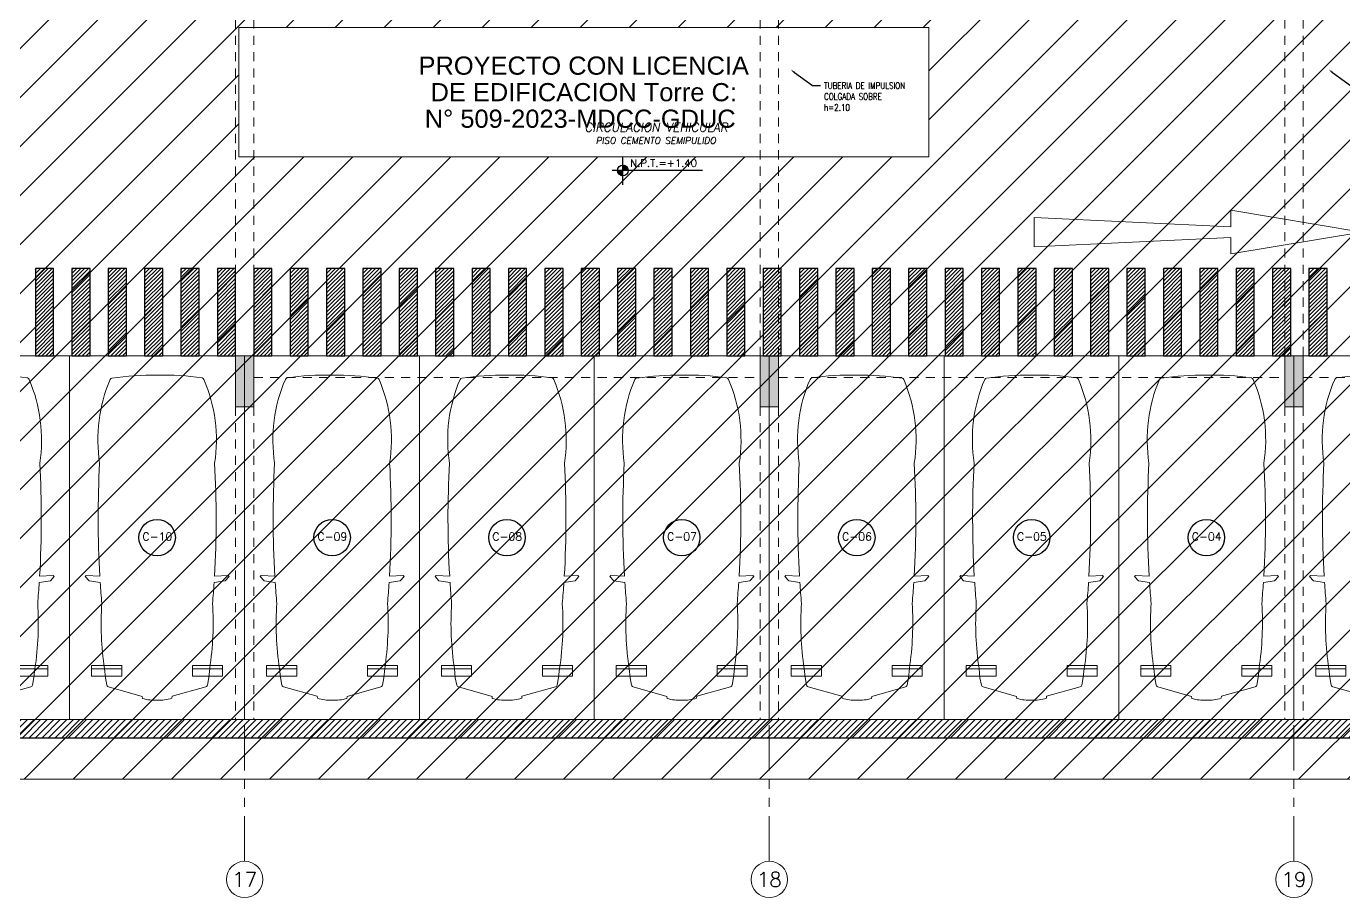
# Model space of a CAD drawing. Header units: millimetres. Extents: x 226317 to 226469, y 8188100 to 8188260.
# Drawn here: x 226439.2 to 226457.3, y 8188189.46 to 8188201.44 of the extents above; entities that cross this region are included whole.
import ezdxf
from ezdxf import colors
from ezdxf.entities.mleader import LeaderData, LeaderLine
from ezdxf.enums import TextEntityAlignment as Align
from ezdxf.math import Vec2, Vec3

# ---------------------------------------------------------------- set-up
doc = ezdxf.new("R2010")
doc.units = ezdxf.units.MM
for name, pattern in [('HIDDEN2', [0.1875, 0.125, -0.0625]), ('PHANTOM', [2.5, 1.25, -0.25, 0.25, -0.25, 0.25, -0.25]), ('PHANTOM2', [1.25, 0.625, -0.125, 0.125, -0.125, 0.125, -0.125])]:
    doc.linetypes.add(name, pattern=pattern)
for name, color, linetype in [('A-COTAS INT', 8, 'Continuous'), ('A-EJES', 8, 'PHANTOM'), ('A-ESTRUCTURA-HATCH', 8, 'Continuous'), ('A-ESTRUCTURA-MUROS', 8, 'Continuous'), ('A-ESTRUCTURA-VIGAS', 8, 'HIDDEN2'), ('A-MOBILIARIO', 8, 'Continuous'), ('A-NIVELES-NPT', 8, 'Continuous'), ('A-NUMERO ESTAC', 8, 'Continuous'), ('A-PROYECCIONES', 8, 'HIDDEN2'), ('A-TEXTO-ACABADO PISO', 8, 'Continuous'), ('A-TEXTO-AMBIENTES', 8, 'Continuous'), ('A-TEXTO-INDICACIONES', 8, 'Continuous'), ('CIRCULACION PEATONAL', 8, 'Continuous')]:
    doc.layers.add(name, color=color, linetype=linetype)
for name, color, linetype, lineweight in [('A-ESTRUCTURA-PLACAS', 8, 'Continuous', 35), ('A-MUROS', 8, 'Continuous', 30), ('MQ.TEXTOS GENERALES', 8, 'Continuous', 30)]:
    doc.layers.add(name, color=color, linetype=linetype, lineweight=lineweight)
doc.layers.add('A-ETAPAS', color=8, linetype='Continuous', lineweight=35, plot=False)
doc.layers.add('A-ÁREA COMÚN', color=8, linetype='Continuous', plot=False)
doc.styles.add('R80', font='romans.shx', dxfattribs={"width": 0.8, "oblique": 15, "height": 0.1})
doc.styles.add('ROMANS', font='ROMANS.shx', dxfattribs={"oblique": 10})
doc.styles.get("Standard").update_dxf_attribs({"font": 'arial.ttf'})
doc.styles.add('TXT_COTAS', font='romans.shx', dxfattribs={"width": 0.8})

# ---------------------------------------------------------------- blocks, each defined once
blk = doc.blocks.new('EST P1')
at = {"layer": 'A-ESTRUCTURA-HATCH', "lineweight": 0}
h = blk.add_hatch(dxfattribs=at)
h.set_pattern_fill('ANSI31', color=8, scale=0.02, angle=-1.27e-14)
h.set_pattern_definition([(44.99999999999999, (-226392.077087921, -8188203.059610654), (-0.04490128060534576, 0.04490128060534578), [])])
h.paths.add_polyline_path([(-3.609998156578513, 5.049997552298009), (-3.610000176762696, 4.849997552111745), (-44.785000133008, 4.84999814722687), (-44.78500010908465, -0.1500023566186428), (-46.9899987593235, -0.1500020446255803), (-46.98999930798891, -11.15000239294022), (-3.609999100328423, -11.15005090925843), (-3.609999100328423, -11.40005090925843), (-47.23999938514316, -11.40005881432444), (-47.23999953552266, 0.1499976431950927), (-45.03499953550636, 0.1499976431950927), (-45.0350001337647, 5.049998153932393)])
h.paths.add_polyline_path([(5.875668717722874, 4.849997540004551), (5.875668724213028, 5.04999746195972), (35.53000006324146, 5.049996703863144), (35.53000006324146, 4.849997698329389)])
h.paths.add_polyline_path([(47.9150172030495, 5.049996227957308), (35.58000069746049, 5.049997348338366), (35.58000069746049, 4.849997348152101), (47.9150167714979, 4.849997607059777)])
h.paths.add_polyline_path([(51.86500159354182, 4.849997512064874), (53.37567124809721, 4.84999814722687), (53.37566821934888, 5.049995731562376), (51.86500180143048, 5.049995731562376)])
edge = h.paths.add_edge_path()
edge.add_arc((63.30066905260901, -0.1500025354325771), 9.699999993899837, 359.9999991583288, 539.9999991583288)
edge.add_line((53.60066905870917, -0.1500023929402232), (53.80066905872081, -0.1500023929402232))
edge.add_arc((63.30066905260901, -0.1500025354325771), 9.49999999389811, 0.9047070135612216, 179.9999991406384, ccw=False)
edge.add_line((72.79948476422578, -2.6654452085495e-06), (70.35068066572421, 2.236943691968918e-05))
edge.add_line((70.35068066572421, 2.236943691968918e-05), (70.35067913253442, -0.1499448418617249))
edge.add_line((70.35067913253442, -0.1499448418617249), (73.00066904650885, -0.150002677924931))
edge = h.paths.add_edge_path(flags=0)
edge.add_arc((63.30071679374669, -0.1499939998611808), 3.299962339153879, 0.00085350182833477, 49.99468486829903)
edge.add_line((65.42212619486963, 2.377727027982473), (65.4221670004481, -0.1499835988506675))
edge.add_line((65.4221670004481, -0.1499835988506675), (65.27216700115241, -0.1499896282330155))
edge.add_line((65.27216700115241, -0.1499896282330155), (65.27206754402141, 2.496426238678396))
edge.add_arc((63.30066965197329, -0.1500051133334637), 3.300001295059289, 53.31658296361125, 179.9999577391648)
edge.add_line((60.00066835692269, -0.1500026788562536), (59.80066835691105, -0.1500026788562536))
edge.add_arc((63.30067374499049, -0.1500072199851274), 3.500005388090554, 2.4573619812700827, 179.9999256646052, ccw=False)
edge.add_line((66.79746054686257, 5.869567394256592e-05), (69.45068066581734, 3.157090395689011e-05))
edge.add_line((69.45068066581734, 3.157090395689011e-05), (69.45067913254024, -0.1499448418617249))
edge.add_line((69.45067913254024, -0.1499448418617249), (66.60067913253442, -0.1499448418617249))
h.paths.add_polyline_path([(-3.559999100340065, -11.15003591403365), (35.53000069747213, -11.15003591403365), (35.53000069747213, -11.40006590355188), (-3.559999100340065, -11.40006590355188)])
h.paths.add_polyline_path([(35.58000069746049, -11.1500659417361), (71.88000514594023, -11.1501255556941), (71.88000514594023, -11.40006201900542), (35.58000069746049, -11.40000240504742)])
h = blk.add_hatch(color=8, dxfattribs=at)
h.dxf.hatch_style = 1
h.paths.add_polyline_path([(51.86500181080191, 5.049995731562376), (47.91501740692183, 5.049995731562376), (47.9150173944945, -0.1500023929402232), (50.25000069738599, -0.1500023929402232), (50.25000069502858, -2.440996468067169e-06), (48.06500169850187, -2.396292984485626e-06), (48.06500174041139, 2.049999350681901), (51.86500172319938, 2.049959634430707), (51.86500172319938, 2.199973285198212), (48.06500173307722, 2.199973380193114), (48.06500178854913, 4.849997594021261), (51.71500178001588, 4.84999751765281), (51.71500172879314, 3.199985875748098), (51.86500172413071, 3.199985871091485)])
h.paths.add_polyline_path([(1.924988505983492, -0.1507468884810805), (-0.1750114939932246, -0.1507468884810805), (-0.1750115561299026, 4.849849936552346), (-3.559999043500284, 4.849998230114579), (-3.559999100340065, 5.049997517839074), (3.774977872672025, 5.04999752342701), (3.77498006875976, 1.899989875033498), (3.624980067834258, 1.899989879690111), (3.624980130203767, 4.849999564699829), (-0.02486227676854469, 4.849851984530687), (-0.02486234196112491, 2.199851972982287), (1.92514188104542, 2.199814011342824), (1.92514188104542, 2.049919821321964), (-0.02486297430004925, 2.049852325581014), (-0.02486302095348947, -0.0001476705074310303), (1.925019238289678, -0.0005466332659125328)])
h.paths.add_polyline_path([(71.63000006307266, -6.150002165697515), (71.88000006307266, -6.150002165697515), (71.88000006307266, -6.85000216588378), (71.63000006307266, -6.85000216588378)])
h.paths.add_polyline_path([(64.42000006310991, -6.150002076290548), (64.67000006310991, -6.150002076290548), (64.67000006310991, -6.850002076476812), (64.42000006310991, -6.850002076476812)])
h.paths.add_polyline_path([(57.21000006314716, -6.150002076290548), (57.46000006314716, -6.150002076290548), (57.46000006314716, -6.850002076476812), (57.21000006314716, -6.850002076476812)])
h.paths.add_polyline_path([(50.00000006318442, -6.150002076290548), (50.25000006318442, -6.150002076290548), (50.25000006318442, -6.850002076476812), (50.00000006318442, -6.850002076476812)])
h.paths.add_polyline_path([(42.79000006322167, -6.150002055801451), (43.04000006322167, -6.150002055801451), (43.04000006322167, -6.850002055987716), (42.79000006322167, -6.850002055987716)])
h.paths.add_polyline_path([(42.79000006322167, 0.5499979443848133), (43.04000006322167, 0.5499979443848133), (43.04000006322167, -0.1500020558014512), (42.79000006322167, -0.1500020558014512)])
h.paths.add_polyline_path([(35.58000006325892, -6.150002076290548), (35.83000006325892, -6.150002076290548), (35.83000006325892, -6.850002076476812), (35.58000006325892, -6.850002076476812)])
h.paths.add_polyline_path([(35.58000006325892, 0.5499979238957167), (35.83000006325892, 0.5499979238957167), (35.83000006325892, -0.1500020762905478), (35.58000006325892, -0.1500020762905478)])
h.paths.add_polyline_path([(35.28000006327056, -6.150002076290548), (35.53000006327056, -6.150002076290548), (35.53000006327056, -6.850002076476812), (35.28000006327056, -6.850002076476812)])
h.paths.add_polyline_path([(35.28000006327056, 0.5499979238957167), (35.53000006327056, 0.5499979238957167), (35.53000006327056, -0.1500020762905478), (35.28000006327056, -0.1500020762905478)])
h.paths.add_polyline_path([(30.2800000719144, -6.150002076290548), (30.5300000719144, -6.150002076290548), (30.5300000719144, -6.850002076476812), (30.2800000719144, -6.850002076476812)])
h.paths.add_polyline_path([(30.2800000719144, 0.5499979238957167), (30.5300000719144, 0.5499979238957167), (30.5300000719144, -0.1500020762905478), (30.2800000719144, -0.1500020762905478)])
h.paths.add_polyline_path([(23.07000007195165, -6.150002076290548), (23.32000007195165, -6.150002076290548), (23.32000007195165, -6.850002076476812), (23.07000007195165, -6.850002076476812)])
h.paths.add_polyline_path([(23.07000007195165, 0.5499979238957167), (23.32000007195165, 0.5499979238957167), (23.32000007195165, -0.1500020762905478), (23.07000007195165, -0.1500020762905478)])
h.paths.add_polyline_path([(18.07000008059549, -6.150002055801451), (18.32000008059549, -6.150002055801451), (18.32000008059549, -6.850002055987716), (18.07000008059549, -6.850002055987716)])
h.paths.add_polyline_path([(18.07000008059549, 0.5499979443848133), (18.32000008059549, 0.5499979443848133), (18.32000008059549, -0.1500020558014512), (18.07000008059549, -0.1500020558014512)])
h.paths.add_polyline_path([(10.86000014221645, -6.150002076290548), (11.11000014221645, -6.150002076290548), (11.11000014221645, -6.850002076476812), (10.86000014221645, -6.850002076476812)])
h.paths.add_polyline_path([(10.86000014221645, 0.5499979238957167), (11.11000014221645, 0.5499979238957167), (11.11000014221645, -0.1500020762905478), (10.86000014221645, -0.1500020762905478)])
h.paths.add_polyline_path([(3.650000203837408, -6.150002076290548), (3.900000203837408, -6.150002076290548), (3.900000203837408, -6.850002076476812), (3.650000203837408, -6.850002076476812)])
h.paths.add_polyline_path([(3.600000203849049, 0.5499979238957167), (3.900000203837408, 0.5499979238957167), (3.900000203837408, -0.1500020762905478), (3.600000203849049, -0.1500020762905478)])
h.paths.add_polyline_path([(-3.559999734541634, -6.150002356618643), (-3.309999734541634, -6.150002356618643), (-3.309999734541634, -6.850002356804907), (-3.559999734541634, -6.850002356804907)])
h.paths.add_polyline_path([(-3.559999734541634, 0.5499976435676217), (-3.309999734541634, 0.5499976435676217), (-3.309999734541634, -0.1500023566186428), (-3.559999734541634, -0.1500023566186428)])
h.paths.add_polyline_path([(-3.859999734529993, -6.150002356618643), (-3.609999734529993, -6.150002356618643), (-3.609999734529993, -6.850002356804907), (-3.859999734529993, -6.850002356804907)])
h.paths.add_polyline_path([(-3.859999734529993, 0.5499976435676217), (-3.609999734529993, 0.5499976435676217), (-3.609999734529993, -0.1500023566186428), (-3.859999734529993, -0.1500023566186428)])
h.paths.add_polyline_path([(-11.06999967290903, -6.150002356618643), (-10.81999967290903, -6.150002356618643), (-10.81999967290903, -6.850002356804907), (-11.06999967290903, -6.850002356804907)])
h.paths.add_polyline_path([(-11.06999967290903, 0.5499976435676217), (-10.81999967290903, 0.5499976435676217), (-10.81999967290903, -0.1500023566186428), (-11.06999967290903, -0.1500023566186428)])
h.paths.add_polyline_path([(-18.27999961128808, -6.150002076290548), (-18.02999961128808, -6.150002076290548), (-18.02999961128808, -6.850002076476812), (-18.27999961128808, -6.850002076476812)])
h.paths.add_polyline_path([(-18.27999961128808, 0.5499979238957167), (-18.02999961128808, 0.5499979238957167), (-18.02999961128808, -0.1500020762905478), (-18.27999961128808, -0.1500020762905478)])
h.paths.add_polyline_path([(-25.48999954966712, -6.150002356618643), (-25.23999954966712, -6.150002356618643), (-25.23999954966712, -6.850002356804907), (-25.48999954966712, -6.850002356804907)])
h.paths.add_polyline_path([(-25.48999954966712, 0.5499976435676217), (-25.23999954966712, 0.5499976435676217), (-25.23999954966712, -0.1500023566186428), (-25.48999954966712, -0.1500023566186428)])
h.paths.add_polyline_path([(-32.69999948804616, -6.150002356618643), (-32.44999948804616, -6.150002356618643), (-32.44999948804616, -6.850002356804907), (-32.69999948804616, -6.850002356804907)])
h.paths.add_polyline_path([(-32.69999948804616, 0.5499976435676217), (-32.44999948804616, 0.5499976435676217), (-32.44999948804616, -0.1500023566186428), (-32.69999948804616, -0.1500023566186428)])
h.paths.add_polyline_path([(-39.90999879222363, -6.150002076290548), (-39.65999879222363, -6.150002076290548), (-39.65999879222363, -6.850002076476812), (-39.90999879222363, -6.850002076476812)])
h.paths.add_polyline_path([(-39.90999879222363, 0.5499979238957167), (-39.65999879222363, 0.5499979238957167), (-39.65999879222363, -0.1500020762905478), (-39.90999879222363, -0.1500020762905478)])
at = {"layer": 'A-ESTRUCTURA-MUROS', "color": 8, "lineweight": 0}
blk.add_lwpolyline([(35.58000069746049, -11.1500659417361), (71.88000514594023, -11.1501255556941), (71.88000514594023, -11.40006201900542), (35.58000069746049, -11.40000240504742)], close=True, dxfattribs=at)
at = {"layer": 'A-ESTRUCTURA-PLACAS', "color": 8, "lineweight": 0}
for points in [[(50.00000006318442, -6.150002076290548), (50.25000006318442, -6.150002076290548), (50.25000006318442, -6.850002076476812), (50.00000006318442, -6.850002076476812)], [(57.21000006314716, -6.150002076290548), (57.46000006314716, -6.150002076290548), (57.46000006314716, -6.850002076476812), (57.21000006314716, -6.850002076476812)], [(64.42000006310991, -6.150002076290548), (64.67000006310991, -6.150002076290548), (64.67000006310991, -6.850002076476812), (64.42000006310991, -6.850002076476812)]]:
    blk.add_lwpolyline(points, close=True, dxfattribs=at)
at = {"layer": 'A-ESTRUCTURA-VIGAS', "color": 8, "lineweight": 0}
for points in [[(50.00000006318442, -6.150002076290548), (50.00000006318442, -0.1500020762905478)], [(50.25000006318442, -6.150002076290548), (50.25000006318442, -0.1500020762905478)], [(57.21000006314716, -6.150002076290548), (57.21000006314716, -0.1500020762905478)], [(57.46000006314716, -6.150002076290548), (57.46000006314716, -0.1500020762905478)], [(64.42000006310991, -6.150002076290548), (64.42000006310991, -0.1500020762905478)], [(64.67000006310991, -6.150002076290548), (64.67000006310991, -0.1500020762905478)], [(50.25000006318442, -6.150002055801451), (57.21000006314716, -6.150002076290548)], [(57.46000006314716, -6.150002076290548), (64.42000006310991, -6.150002076290548)], [(64.67000006310991, -6.150002076290548), (71.63000006307266, -6.150002165697515)], [(50.2500000623113, -6.450002055615187), (57.21000006227405, -6.450002076104283)], [(57.46000006314716, -6.450002076104283), (64.42000006310991, -6.450002076104283)], [(64.6700000592682, -6.450002076104283), (71.63000005923095, -6.45000216551125)], [(50.00000006318442, -6.850002709776163), (50.00000006318442, -11.15000239294022)], [(50.25000006318442, -6.850002709776163), (50.25000006318442, -11.15000239294022)], [(57.21000006314716, -6.850002709776163), (57.21000006314716, -11.15000239294022)], [(57.46000006314716, -6.850002709776163), (57.46000006314716, -11.15000239294022)], [(64.42000006310991, -6.850002709776163), (64.42000006310991, -11.15000239294022)], [(64.67000006310991, -6.850002709776163), (64.67000006310991, -11.15000239294022)]]:
    blk.add_lwpolyline(points, dxfattribs=at)
blk = doc.blocks.new('*U21')
at = {"layer": 'CIRCULACION PEATONAL'}
h = blk.add_hatch(dxfattribs=at)
h.set_pattern_fill('ANSI31', color=256, scale=0.3)
h.set_pattern_definition([(45, (5.250367842354219, 0), (-0.02651650429449553, 0.02651650429449553), [])])
h.paths.add_polyline_path([(5.547366725835357, 0.2275326177477837), (5.297366725893564, 0.2275326177477837), (5.297366725893564, -0.9724673796445131), (5.547366725835357, -0.9724673796445131)])
h = blk.add_hatch(dxfattribs=at)
h.set_pattern_fill('ANSI31', color=256, scale=0.3)
h.set_pattern_definition([(45, (5.750367842354219, 0), (-0.02651650429449553, 0.02651650429449553), [])])
h.paths.add_polyline_path([(6.047366725835357, 0.2275326177477837), (5.797366725893564, 0.2275326177477837), (5.797366725893564, -0.9724673796445131), (6.047366725835357, -0.9724673796445131)])
h = blk.add_hatch(dxfattribs=at)
h.set_pattern_fill('ANSI31', color=256, scale=0.3)
h.set_pattern_definition([(45, (6.250367842354219, 0), (-0.02651650429449553, 0.02651650429449553), [])])
h.paths.add_polyline_path([(6.547366725835357, 0.2275326177477837), (6.297366725893564, 0.2275326177477837), (6.297366725893564, -0.9724673796445131), (6.547366725835357, -0.9724673796445131)])
h = blk.add_hatch(dxfattribs=at)
h.set_pattern_fill('ANSI31', color=256, scale=0.3)
h.set_pattern_definition([(45, (6.750367842354219, 0), (-0.02651650429449553, 0.02651650429449553), [])])
h.paths.add_polyline_path([(7.047366725835357, 0.2275326177477837), (6.797366725893564, 0.2275326177477837), (6.797366725893564, -0.9724673796445131), (7.047366725835357, -0.9724673796445131)])
h = blk.add_hatch(dxfattribs=at)
h.set_pattern_fill('ANSI31', color=256, scale=0.3)
h.set_pattern_definition([(45, (7.250367842354218, 0), (-0.02651650429449553, 0.02651650429449553), [])])
h.paths.add_polyline_path([(7.547366725835356, 0.2275326177477837), (7.297366725893563, 0.2275326177477837), (7.297366725893563, -0.9724673796445131), (7.547366725835356, -0.9724673796445131)])
h = blk.add_hatch(dxfattribs=at)
h.set_pattern_fill('ANSI31', color=256, scale=0.3)
h.set_pattern_definition([(45, (7.750367842354218, 0), (-0.02651650429449553, 0.02651650429449553), [])])
h.paths.add_polyline_path([(8.047366725835357, 0.2275326177477837), (7.797366725893563, 0.2275326177477837), (7.797366725893563, -0.9724673796445131), (8.047366725835357, -0.9724673796445131)])
h = blk.add_hatch(dxfattribs=at)
h.set_pattern_fill('ANSI31', color=256, scale=0.3)
h.set_pattern_definition([(45, (8.250367842354219, 0), (-0.02651650429449553, 0.02651650429449553), [])])
h.paths.add_polyline_path([(8.547366725835357, 0.2275326177477837), (8.297366725893564, 0.2275326177477837), (8.297366725893564, -0.9724673796445131), (8.547366725835357, -0.9724673796445131)])
h = blk.add_hatch(dxfattribs=at)
h.set_pattern_fill('ANSI31', color=256, scale=0.3)
h.set_pattern_definition([(45, (8.750367842354219, 0), (-0.02651650429449553, 0.02651650429449553), [])])
h.paths.add_polyline_path([(9.047366725835357, 0.2275326177477837), (8.797366725893564, 0.2275326177477837), (8.797366725893564, -0.9724673796445131), (9.047366725835357, -0.9724673796445131)])
h = blk.add_hatch(dxfattribs=at)
h.set_pattern_fill('ANSI31', color=256, scale=0.3)
h.set_pattern_definition([(45, (9.250367842354219, 0), (-0.02651650429449553, 0.02651650429449553), [])])
h.paths.add_polyline_path([(9.547366725835357, 0.2275326177477837), (9.297366725893564, 0.2275326177477837), (9.297366725893564, -0.9724673796445131), (9.547366725835357, -0.9724673796445131)])
h = blk.add_hatch(dxfattribs=at)
h.set_pattern_fill('ANSI31', color=256, scale=0.3)
h.set_pattern_definition([(45, (9.750367842354219, 0), (-0.02651650429449553, 0.02651650429449553), [])])
h.paths.add_polyline_path([(10.04736672583536, 0.2275326177477837), (9.797366725893564, 0.2275326177477837), (9.797366725893564, -0.9724673796445131), (10.04736672583536, -0.9724673796445131)])
h = blk.add_hatch(dxfattribs=at)
h.set_pattern_fill('ANSI31', color=256, scale=0.3)
h.set_pattern_definition([(45, (10.25036784235422, 0), (-0.02651650429449553, 0.02651650429449553), [])])
h.paths.add_polyline_path([(10.54736672583536, 0.2275326177477837), (10.29736672589356, 0.2275326177477837), (10.29736672589356, -0.9724673796445131), (10.54736672583536, -0.9724673796445131)])
h = blk.add_hatch(dxfattribs=at)
h.set_pattern_fill('ANSI31', color=256, scale=0.3)
h.set_pattern_definition([(45, (10.75036784235422, 0), (-0.02651650429449553, 0.02651650429449553), [])])
h.paths.add_polyline_path([(11.04736672583536, 0.2275326177477837), (10.79736672589356, 0.2275326177477837), (10.79736672589356, -0.9724673796445131), (11.04736672583536, -0.9724673796445131)])
h = blk.add_hatch(dxfattribs=at)
h.set_pattern_fill('ANSI31', color=256, scale=0.3)
h.set_pattern_definition([(45, (11.25036784235422, 0), (-0.02651650429449553, 0.02651650429449553), [])])
h.paths.add_polyline_path([(11.54736672583536, 0.2275326177477837), (11.29736672589356, 0.2275326177477837), (11.29736672589356, -0.9724673796445131), (11.54736672583536, -0.9724673796445131)])
h = blk.add_hatch(dxfattribs=at)
h.set_pattern_fill('ANSI31', color=256, scale=0.3)
h.set_pattern_definition([(45, (11.75036784235422, 0), (-0.02651650429449553, 0.02651650429449553), [])])
h.paths.add_polyline_path([(12.04736672583536, 0.2275326177477837), (11.79736672589356, 0.2275326177477837), (11.79736672589356, -0.9724673796445131), (12.04736672583536, -0.9724673796445131)])
h = blk.add_hatch(dxfattribs=at)
h.set_pattern_fill('ANSI31', color=256, scale=0.3)
h.set_pattern_definition([(45, (12.25036784235422, 0), (-0.02651650429449553, 0.02651650429449553), [])])
h.paths.add_polyline_path([(12.54736672583536, 0.2275326177477837), (12.29736672589356, 0.2275326177477837), (12.29736672589356, -0.9724673796445131), (12.54736672583536, -0.9724673796445131)])
h = blk.add_hatch(dxfattribs=at)
h.set_pattern_fill('ANSI31', color=256, scale=0.3)
h.set_pattern_definition([(45, (12.75036784235422, 0), (-0.02651650429449553, 0.02651650429449553), [])])
h.paths.add_polyline_path([(13.04736672583536, 0.2275326177477837), (12.79736672589356, 0.2275326177477837), (12.79736672589356, -0.9724673796445131), (13.04736672583536, -0.9724673796445131)])
h = blk.add_hatch(dxfattribs=at)
h.set_pattern_fill('ANSI31', color=256, scale=0.3)
h.set_pattern_definition([(45, (13.25036784235422, 0), (-0.02651650429449553, 0.02651650429449553), [])])
h.paths.add_polyline_path([(13.54736672583536, 0.2275326177477837), (13.29736672589356, 0.2275326177477837), (13.29736672589356, -0.9724673796445131), (13.54736672583536, -0.9724673796445131)])
h = blk.add_hatch(dxfattribs=at)
h.set_pattern_fill('ANSI31', color=256, scale=0.3)
h.set_pattern_definition([(45, (13.75036784235422, 0), (-0.02651650429449553, 0.02651650429449553), [])])
h.paths.add_polyline_path([(14.04736672583536, 0.2275326177477837), (13.79736672589356, 0.2275326177477837), (13.79736672589356, -0.9724673796445131), (14.04736672583536, -0.9724673796445131)])
h = blk.add_hatch(dxfattribs=at)
h.set_pattern_fill('ANSI31', color=256, scale=0.3)
h.set_pattern_definition([(45, (14.25036784235422, 0), (-0.02651650429449553, 0.02651650429449553), [])])
h.paths.add_polyline_path([(14.54736672583536, 0.2275326177477837), (14.29736672589356, 0.2275326177477837), (14.29736672589356, -0.9724673796445131), (14.54736672583536, -0.9724673796445131)])
h = blk.add_hatch(dxfattribs=at)
h.set_pattern_fill('ANSI31', color=256, scale=0.3)
h.set_pattern_definition([(45, (14.75036784235422, 0), (-0.02651650429449553, 0.02651650429449553), [])])
h.paths.add_polyline_path([(15.04736672583536, 0.2275326177477837), (14.79736672589356, 0.2275326177477837), (14.79736672589356, -0.9724673796445131), (15.04736672583536, -0.9724673796445131)])
h = blk.add_hatch(dxfattribs=at)
h.set_pattern_fill('ANSI31', color=256, scale=0.3)
h.set_pattern_definition([(45, (15.25036784235422, 0), (-0.02651650429449553, 0.02651650429449553), [])])
h.paths.add_polyline_path([(15.54736672583535, 0.2275326177477837), (15.29736672589356, 0.2275326177477837), (15.29736672589356, -0.9724673796445131), (15.54736672583535, -0.9724673796445131)])
h = blk.add_hatch(dxfattribs=at)
h.set_pattern_fill('ANSI31', color=256, scale=0.3)
h.set_pattern_definition([(45, (15.75036784235422, 0), (-0.02651650429449553, 0.02651650429449553), [])])
h.paths.add_polyline_path([(16.04736672583535, 0.2275326177477837), (15.79736672589356, 0.2275326177477837), (15.79736672589356, -0.9724673796445131), (16.04736672583535, -0.9724673796445131)])
h = blk.add_hatch(dxfattribs=at)
h.set_pattern_fill('ANSI31', color=256, scale=0.3)
h.set_pattern_definition([(45, (16.25036784235422, 0), (-0.02651650429449553, 0.02651650429449553), [])])
h.paths.add_polyline_path([(16.54736672583535, 0.2275326177477837), (16.29736672589356, 0.2275326177477837), (16.29736672589356, -0.9724673796445131), (16.54736672583535, -0.9724673796445131)])
h = blk.add_hatch(dxfattribs=at)
h.set_pattern_fill('ANSI31', color=256, scale=0.3)
h.set_pattern_definition([(45, (16.75036784235422, 0), (-0.02651650429449553, 0.02651650429449553), [])])
h.paths.add_polyline_path([(17.04736672583535, 0.2275326177477837), (16.79736672589356, 0.2275326177477837), (16.79736672589356, -0.9724673796445131), (17.04736672583535, -0.9724673796445131)])
h = blk.add_hatch(dxfattribs=at)
h.set_pattern_fill('ANSI31', color=256, scale=0.3)
h.set_pattern_definition([(45, (17.25036784235422, 0), (-0.02651650429449553, 0.02651650429449553), [])])
h.paths.add_polyline_path([(17.54736672583535, 0.2275326177477837), (17.29736672589356, 0.2275326177477837), (17.29736672589356, -0.9724673796445131), (17.54736672583535, -0.9724673796445131)])
h = blk.add_hatch(dxfattribs=at)
h.set_pattern_fill('ANSI31', color=256, scale=0.3)
h.set_pattern_definition([(45, (17.75036784235422, 0), (-0.02651650429449553, 0.02651650429449553), [])])
h.paths.add_polyline_path([(18.04736672583535, 0.2275326177477837), (17.79736672589356, 0.2275326177477837), (17.79736672589356, -0.9724673796445131), (18.04736672583535, -0.9724673796445131)])
h = blk.add_hatch(dxfattribs=at)
h.set_pattern_fill('ANSI31', color=256, scale=0.3)
h.set_pattern_definition([(45, (18.25036784235422, 0), (-0.02651650429449553, 0.02651650429449553), [])])
h.paths.add_polyline_path([(18.54736672583535, 0.2275326177477837), (18.29736672589356, 0.2275326177477837), (18.29736672589356, -0.9724673796445131), (18.54736672583535, -0.9724673796445131)])
h = blk.add_hatch(dxfattribs=at)
h.set_pattern_fill('ANSI31', color=256, scale=0.3)
h.set_pattern_definition([(45, (18.75036784235422, 0), (-0.02651650429449553, 0.02651650429449553), [])])
h.paths.add_polyline_path([(19.04736672583535, 0.2275326177477837), (18.79736672589356, 0.2275326177477837), (18.79736672589356, -0.9724673796445131), (19.04736672583535, -0.9724673796445131)])
h = blk.add_hatch(dxfattribs=at)
h.set_pattern_fill('ANSI31', color=256, scale=0.3)
h.set_pattern_definition([(45, (19.25036784235422, 0), (-0.02651650429449553, 0.02651650429449553), [])])
h.paths.add_polyline_path([(19.54736672583535, 0.2275326177477837), (19.29736672589356, 0.2275326177477837), (19.29736672589356, -0.9724673796445131), (19.54736672583535, -0.9724673796445131)])
h = blk.add_hatch(dxfattribs=at)
h.set_pattern_fill('ANSI31', color=256, scale=0.3)
h.set_pattern_definition([(45, (19.75036784235422, 0), (-0.02651650429449553, 0.02651650429449553), [])])
h.paths.add_polyline_path([(20.04736672583535, 0.2275326177477837), (19.79736672589356, 0.2275326177477837), (19.79736672589356, -0.9724673796445131), (20.04736672583535, -0.9724673796445131)])
h = blk.add_hatch(dxfattribs=at)
h.set_pattern_fill('ANSI31', color=256, scale=0.3)
h.set_pattern_definition([(45, (20.25036784235422, 0), (-0.02651650429449553, 0.02651650429449553), [])])
h.paths.add_polyline_path([(20.54736672583535, 0.2275326177477837), (20.29736672589356, 0.2275326177477837), (20.29736672589356, -0.9724673796445131), (20.54736672583535, -0.9724673796445131)])
h = blk.add_hatch(dxfattribs=at)
h.set_pattern_fill('ANSI31', color=256, scale=0.3)
h.set_pattern_definition([(45, (20.75036784235422, 0), (-0.02651650429449553, 0.02651650429449553), [])])
h.paths.add_polyline_path([(21.04736672583535, 0.2275326177477837), (20.79736672589356, 0.2275326177477837), (20.79736672589356, -0.9724673796445131), (21.04736672583535, -0.9724673796445131)])
h = blk.add_hatch(dxfattribs=at)
h.set_pattern_fill('ANSI31', color=256, scale=0.3)
h.set_pattern_definition([(45, (21.25036784235422, 0), (-0.02651650429449553, 0.02651650429449553), [])])
h.paths.add_polyline_path([(21.54736672583535, 0.2275326177477837), (21.29736672589356, 0.2275326177477837), (21.29736672589356, -0.9724673796445131), (21.54736672583535, -0.9724673796445131)])
h = blk.add_hatch(dxfattribs=at)
h.set_pattern_fill('ANSI31', color=256, scale=0.3)
h.set_pattern_definition([(45, (21.75036784235422, 0), (-0.02651650429449553, 0.02651650429449553), [])])
h.paths.add_polyline_path([(22.04736672583535, 0.2275326177477837), (21.79736672589356, 0.2275326177477837), (21.79736672589356, -0.9724673796445131), (22.04736672583535, -0.9724673796445131)])
h = blk.add_hatch(dxfattribs=at)
h.set_pattern_fill('ANSI31', color=256, scale=0.3)
h.set_pattern_definition([(45, (22.25036784235422, 0), (-0.02651650429449553, 0.02651650429449553), [])])
h.paths.add_polyline_path([(22.54736672583535, 0.2275326177477837), (22.29736672589356, 0.2275326177477837), (22.29736672589356, -0.9724673796445131), (22.54736672583535, -0.9724673796445131)])
h = blk.add_hatch(dxfattribs=at)
h.set_pattern_fill('ANSI31', color=256, scale=0.3)
h.set_pattern_definition([(45, (22.75036784235422, 0), (-0.02651650429449553, 0.02651650429449553), [])])
h.paths.add_polyline_path([(23.04736672583535, 0.2275326177477837), (22.79736672589356, 0.2275326177477837), (22.79736672589356, -0.9724673796445131), (23.04736672583535, -0.9724673796445131)])
for points in [[(5.297366725893564, -0.9724673796445131), (5.547366725835357, -0.9724673796445131), (5.547366725835357, 0.2275326177477837), (5.297366725893564, 0.2275326177477837)], [(5.797366725893564, -0.9724673796445131), (6.047366725835357, -0.9724673796445131), (6.047366725835357, 0.2275326177477837), (5.797366725893564, 0.2275326177477837)], [(6.297366725893564, -0.9724673796445131), (6.547366725835357, -0.9724673796445131), (6.547366725835357, 0.2275326177477837), (6.297366725893564, 0.2275326177477837)], [(6.797366725893564, -0.9724673796445131), (7.047366725835357, -0.9724673796445131), (7.047366725835357, 0.2275326177477837), (6.797366725893564, 0.2275326177477837)], [(7.297366725893563, -0.9724673796445131), (7.547366725835356, -0.9724673796445131), (7.547366725835356, 0.2275326177477837), (7.297366725893563, 0.2275326177477837)], [(7.797366725893563, -0.9724673796445131), (8.047366725835357, -0.9724673796445131), (8.047366725835357, 0.2275326177477837), (7.797366725893563, 0.2275326177477837)], [(8.297366725893564, -0.9724673796445131), (8.547366725835357, -0.9724673796445131), (8.547366725835357, 0.2275326177477837), (8.297366725893564, 0.2275326177477837)], [(8.797366725893564, -0.9724673796445131), (9.047366725835357, -0.9724673796445131), (9.047366725835357, 0.2275326177477837), (8.797366725893564, 0.2275326177477837)], [(9.297366725893564, -0.9724673796445131), (9.547366725835357, -0.9724673796445131), (9.547366725835357, 0.2275326177477837), (9.297366725893564, 0.2275326177477837)], [(9.797366725893564, -0.9724673796445131), (10.04736672583536, -0.9724673796445131), (10.04736672583536, 0.2275326177477837), (9.797366725893564, 0.2275326177477837)], [(10.29736672589356, -0.9724673796445131), (10.54736672583536, -0.9724673796445131), (10.54736672583536, 0.2275326177477837), (10.29736672589356, 0.2275326177477837)], [(10.79736672589356, -0.9724673796445131), (11.04736672583536, -0.9724673796445131), (11.04736672583536, 0.2275326177477837), (10.79736672589356, 0.2275326177477837)], [(11.29736672589356, -0.9724673796445131), (11.54736672583536, -0.9724673796445131), (11.54736672583536, 0.2275326177477837), (11.29736672589356, 0.2275326177477837)], [(11.79736672589356, -0.9724673796445131), (12.04736672583536, -0.9724673796445131), (12.04736672583536, 0.2275326177477837), (11.79736672589356, 0.2275326177477837)], [(12.29736672589356, -0.9724673796445131), (12.54736672583536, -0.9724673796445131), (12.54736672583536, 0.2275326177477837), (12.29736672589356, 0.2275326177477837)], [(12.79736672589356, -0.9724673796445131), (13.04736672583536, -0.9724673796445131), (13.04736672583536, 0.2275326177477837), (12.79736672589356, 0.2275326177477837)], [(13.29736672589356, -0.9724673796445131), (13.54736672583536, -0.9724673796445131), (13.54736672583536, 0.2275326177477837), (13.29736672589356, 0.2275326177477837)], [(13.79736672589356, -0.9724673796445131), (14.04736672583536, -0.9724673796445131), (14.04736672583536, 0.2275326177477837), (13.79736672589356, 0.2275326177477837)], [(14.29736672589356, -0.9724673796445131), (14.54736672583536, -0.9724673796445131), (14.54736672583536, 0.2275326177477837), (14.29736672589356, 0.2275326177477837)], [(14.79736672589356, -0.9724673796445131), (15.04736672583536, -0.9724673796445131), (15.04736672583536, 0.2275326177477837), (14.79736672589356, 0.2275326177477837)], [(15.29736672589356, -0.9724673796445131), (15.54736672583535, -0.9724673796445131), (15.54736672583535, 0.2275326177477837), (15.29736672589356, 0.2275326177477837)], [(15.79736672589356, -0.9724673796445131), (16.04736672583535, -0.9724673796445131), (16.04736672583535, 0.2275326177477837), (15.79736672589356, 0.2275326177477837)], [(16.29736672589356, -0.9724673796445131), (16.54736672583535, -0.9724673796445131), (16.54736672583535, 0.2275326177477837), (16.29736672589356, 0.2275326177477837)], [(16.79736672589356, -0.9724673796445131), (17.04736672583535, -0.9724673796445131), (17.04736672583535, 0.2275326177477837), (16.79736672589356, 0.2275326177477837)], [(17.29736672589356, -0.9724673796445131), (17.54736672583535, -0.9724673796445131), (17.54736672583535, 0.2275326177477837), (17.29736672589356, 0.2275326177477837)], [(17.79736672589356, -0.9724673796445131), (18.04736672583535, -0.9724673796445131), (18.04736672583535, 0.2275326177477837), (17.79736672589356, 0.2275326177477837)], [(18.29736672589356, -0.9724673796445131), (18.54736672583535, -0.9724673796445131), (18.54736672583535, 0.2275326177477837), (18.29736672589356, 0.2275326177477837)], [(18.79736672589356, -0.9724673796445131), (19.04736672583535, -0.9724673796445131), (19.04736672583535, 0.2275326177477837), (18.79736672589356, 0.2275326177477837)], [(19.29736672589356, -0.9724673796445131), (19.54736672583535, -0.9724673796445131), (19.54736672583535, 0.2275326177477837), (19.29736672589356, 0.2275326177477837)], [(19.79736672589356, -0.9724673796445131), (20.04736672583535, -0.9724673796445131), (20.04736672583535, 0.2275326177477837), (19.79736672589356, 0.2275326177477837)], [(20.29736672589356, -0.9724673796445131), (20.54736672583535, -0.9724673796445131), (20.54736672583535, 0.2275326177477837), (20.29736672589356, 0.2275326177477837)], [(20.79736672589356, -0.9724673796445131), (21.04736672583535, -0.9724673796445131), (21.04736672583535, 0.2275326177477837), (20.79736672589356, 0.2275326177477837)], [(21.29736672589356, -0.9724673796445131), (21.54736672583535, -0.9724673796445131), (21.54736672583535, 0.2275326177477837), (21.29736672589356, 0.2275326177477837)], [(21.79736672589356, -0.9724673796445131), (22.04736672583535, -0.9724673796445131), (22.04736672583535, 0.2275326177477837), (21.79736672589356, 0.2275326177477837)], [(22.29736672589356, -0.9724673796445131), (22.54736672583535, -0.9724673796445131), (22.54736672583535, 0.2275326177477837), (22.29736672589356, 0.2275326177477837)], [(22.79736672589356, -0.9724673796445131), (23.04736672583535, -0.9724673796445131), (23.04736672583535, 0.2275326177477837), (22.79736672589356, 0.2275326177477837)]]:
    blk.add_lwpolyline(points, close=True, dxfattribs=at)
blk = doc.blocks.new('EJE')
at = {"linetype": 'Continuous'}
blk.add_circle((-4.656613e-10, -3.7252903e-09), 0.5, dxfattribs=at)
at = {"layer": 'A-TEXTO-INDICACIONES', "style": 'ROMANS'}
blk.add_attdef('EJE', text='', height=0.22, rotation=1.067217058e-07, dxfattribs=at).set_placement((0.0068061400004788, 0.02766973558132052), align=Align.MIDDLE_CENTER)
blk = doc.blocks.new('numeración')
at = {"layer": 'A-NUMERO ESTAC', "color": 8, "lineweight": 0, "xscale": 0.5, "yscale": 0.5, "zscale": 0.5}
for p, values in [((-24.07816876764991, -18.19931447692215), {'EJE': 'C-10'}), ((-21.67316876768018, -18.19931450672448), {'EJE': 'C-09'}), ((-19.27066939714132, -18.1993145365268), {'EJE': 'C-08'}), ((-16.86816876768717, -18.19931456632912), {'EJE': 'C-07'}), ((-14.46316876771743, -18.19931459520012), {'EJE': 'C-06'}), ((-12.06066876772093, -18.19931462500244), {'EJE': 'C-05'}), ((-9.658168767724419, -18.19931465480477), {'EJE': 'C-04'})]:
    blk.add_blockref('EJE', p, dxfattribs=at).add_auto_attribs(values)
blk = doc.blocks.new('EJES 1P')
at = {"layer": 'A-EJES', "color": 8, "linetype": 'PHANTOM2', "lineweight": 0}
for points in [[(95.13433610188076, -18.15109869837761), (95.13433504031855, -12.29184506647289)], [(102.3443361287354, -18.15109869465232), (102.3443350671732, -12.2918450627476)], [(109.5543361018063, -18.15109869837761), (109.554335040244, -12.29184506647289)]]:
    blk.add_lwpolyline(points, dxfattribs=at)
at = {"layer": 'A-EJES', "color": 8, "linetype": 'Continuous', "lineweight": 0}
for centre in [(95.1343361014442, -18.39818087685853), (102.3443361282989, -18.39818087313324), (109.5543361013697, -18.39818087685853)]:
    blk.add_circle(centre, 0.25, dxfattribs=at)
at = {"layer": 'A-EJES', "color": 8, "linetype": 'Continuous', "lineweight": 0, "style": 'ROMANS'}
for s, p in [('17', (95.1343361014442, -18.39818087685853)), ('18', (102.3443361282989, -18.39818087313324)), ('19', (109.5543361013697, -18.39818087685853))]:
    blk.add_text(s, height=0.2, dxfattribs=at).set_placement(p, align=Align.MIDDLE_CENTER)
blk = doc.blocks.new('*U61')
at = {"color": 8, "lineweight": 0, "ltscale": 0.5}
for p, q in [((0.302499999908789, 4.301899374723462), (0.7150640894887623, 4.301899372860816)), ((2.102499999897147, 4.301899374723462), (1.689935910317172, 4.301899374723462))]:
    blk.add_line(p, q, dxfattribs=at)
for points in [[(0, 0), (2.40500000000466, 0), (2.40500000000466, 5), (0, 5)], [(0.302499999908789, 4.405005575418499), (0.302499999908789, 4.25500557504597), (0.7150640894887623, 4.25500557504597), (0.7150640894887623, 4.405005573555852)], [(1.689935910317172, 4.405005575418499), (1.689935910317172, 4.25500557504597), (2.102499999897147, 4.25500557504597), (2.102499999897147, 4.405005575418499)]]:
    blk.add_lwpolyline(points, close=True, dxfattribs=at)
blk.add_lwpolyline([(1.990028844948126, 3.028522202071265), (2.177326331531687, 3.017961387783316), (2.191177233040391, 3.033225936144618), (2.13808211082319, 3.092103478759553), (1.98473890538009, 3.114782713422947, 0.005253419644038889), (1.963110162171979, 3.403024230234966, 0.05323468880448375), (1.925381289014649, 4.298445265069629), (1.912460859084559, 4.423920004889395), (1.893209687701485, 4.525403541773585), (1.888732188130936, 4.534997764310868, 0.2186562557100147), (1.869637849193124, 4.551199094653156), (1.408284301438428, 4.68041331440213), (1.4046003442084, 4.707649311509477, 0.09155394760763061), (1.202500000002294, 4.734330136008744, 0.09162043732155131), (1.000399655813409, 4.708804217427994), (0.9967156983675074, 4.681568217724587), (0.5353621506182054, 4.552353999814748, 0.2186562552153479), (0.5162678116812025, 4.536152669489409), (0.5117903121044514, 4.526558446958687), (0.4925391407795836, 4.4250749100745), (0.4796187107022469, 4.299600172615821, 0.05323468880111815), (0.4418898377069731, 3.404179129908862, 0.005253420110187526), (0.4202610936826681, 3.115937606692341), (0.2669178889827457, 3.093258382082013), (0.2138227668237527, 3.034380841329721), (0.2276736682160412, 3.01911629296842), (0.4149711549070638, 3.029677107255861, 0.02826491459471849), (0.4124966653150299, 1.475695204805616, 0.1399238157925407), (0.557112696393051, 0.324876973164095, 0.2721479777528903), (0.5810017504008694, 0.3060667694362756, 0.035352843949907), (1.2025000000026, 0.2656698639912349, 0.0456386399384704), (1.821688438494622, 0.3049118635303407, 0.2721479761988349), (1.845577493170043, 0.3237220675503025, 0.1398888083936435), (1.99250333514618, 1.474540296761161, 0.02826491464424222)], format="xyb", close=True, dxfattribs=at)
blk = doc.blocks.new('*U60')
at = {"color": 8, "lineweight": 0, "ltscale": 0.5}
for p, q in [((0.2999999999064606, 4.301899374723462), (0.712564089486434, 4.301899372860816)), ((2.099999999894819, 4.301899374723462), (1.687435910314844, 4.301899374723462))]:
    blk.add_line(p, q, dxfattribs=at)
for points in [[(0, 0), (2.400000000000003, 0), (2.400000000000003, 5), (0, 5)], [(0.2999999999064606, 4.405005575418499), (0.2999999999064606, 4.25500557504597), (0.712564089486434, 4.25500557504597), (0.712564089486434, 4.405005573555852)], [(1.687435910314844, 4.405005575418499), (1.687435910314844, 4.25500557504597), (2.099999999894819, 4.25500557504597), (2.099999999894819, 4.405005575418499)]]:
    blk.add_lwpolyline(points, close=True, dxfattribs=at)
blk.add_lwpolyline([(1.987528844945797, 3.028522202071265), (2.174826331529359, 3.017961387783316), (2.188677233038063, 3.033225936144618), (2.135582110820861, 3.092103478759553), (1.982238905377762, 3.114782713422947, 0.005253419644038889), (1.960610162169651, 3.403024230234966, 0.05323468880448375), (1.922881289012321, 4.298445265069629), (1.909960859082231, 4.423920004889395), (1.890709687699156, 4.525403541773585), (1.886232188128608, 4.534997764310868, 0.2186562557100147), (1.867137849190796, 4.551199094653156), (1.405784301436099, 4.68041331440213), (1.402100344206071, 4.707649311509477, 0.09155394760763061), (1.199999999999965, 4.734330136008744, 0.09162043732155131), (0.9978996558110811, 4.708804217427994), (0.9942156983651791, 4.681568217724587), (0.532862150615877, 4.552353999814748, 0.2186562552153479), (0.5137678116788742, 4.536152669489409), (0.509290312102123, 4.526558446958687), (0.4900391407772553, 4.4250749100745), (0.4771187106999186, 4.299600172615821, 0.05323468880111815), (0.4393898377046448, 3.404179129908862, 0.005253420110187526), (0.4177610936803398, 3.115937606692341), (0.2644178889804173, 3.093258382082013), (0.2113227668214244, 3.034380841329721), (0.2251736682137129, 3.01911629296842), (0.4124711549047355, 3.029677107255861, 0.02826491459471849), (0.4099966653127016, 1.475695204805616, 0.1399238157925407), (0.5546126963907227, 0.324876973164095, 0.2721479777528903), (0.5785017503985411, 0.3060667694362756, 0.035352843949907), (1.200000000000272, 0.2656698639912349, 0.0456386399384704), (1.819188438492293, 0.3049118635303407, 0.2721479761988349), (1.843077493167715, 0.3237220675503025, 0.1398888083936435), (1.990003335143852, 1.474540296761161, 0.02826491464424222)], format="xyb", close=True, dxfattribs=at)
blk = doc.blocks.new('SIM NIVEL PLANTA')
at = {"linetype": 'Continuous'}
h = blk.add_hatch(dxfattribs=at)
h.set_pattern_fill('_USER', color=256, scale=0.0999963382923852, angle=45, style=0, pattern_type=0)
h.set_pattern_definition([(45, (35396.10580914898, 26516.48920438578), (-0.0707080889003696, 0.0707080889003696), [])])
h.paths.add_polyline_path([(-17.03192196782002, 1e-16), (-15.53208676343602, 1e-16, 0.4092090227661144), (-17.03192196782002, 1.474380134766136)])
h.paths.add_polyline_path([(-18.53175717220401, -1e-16, 0.4192358746569979), (-17.03192196782002, -1.525729753993459), (-17.03192196782002, 0)])
for p, q in [((-17.03192196782002, -3.974827738415029), (-17.03192196782002, 3.71603278895526)), ((4.8125218776986, 0), (-20, 0))]:
    blk.add_line(p, q)
blk.add_circle((-17.03192196782002, -0.0256748096136619), 1.500054944379798, dxfattribs=at)
at = {"style": 'R80'}
blk.add_attdef('N.P.T.+0.00', text='', height=2.029999999999998, dxfattribs=at).set_placement((-5.827213661814135, 2.014999999999999), align=Align.MIDDLE_CENTER)
blk = doc.blocks.new('PO_GUARDIA CIVIL ESQ FAISANES_PLANTAS_Sotanos_REVA_2022.01.24 - copia$0$XREF_SOTANOS - ETAPA 1-2020.06.26$0$frr')
at = {"color": 8, "lineweight": 0}
blk.add_lwpolyline([(-0.2000000000000455, -4.499999999999886), (0.2000000000000455, -4.5), (0.07500150000004169, -1.800000000000068), (0.2999999999999545, -1.799999999999955), (0, 0), (-0.2999999999999545, -1.799999999999955), (-0.07500149999981431, -1.799999999999955)], close=True, dxfattribs=at)
blk = doc.blocks.new('TEXTOSSS')
at = {"transparency": 33554483, "rotation": 270}
blk.add_blockref('PO_GUARDIA CIVIL ESQ FAISANES_PLANTAS_Sotanos_REVA_2022.01.24 - copia$0$XREF_SOTANOS - ETAPA 1-2020.06.26$0$frr', (-10.25592309198692, -2.800001457333565), dxfattribs=at)
at = {"layer": 'A-NIVELES-NPT', "xscale": 0.05, "yscale": 0.05, "zscale": 0.05}
blk.add_blockref('SIM NIVEL PLANTA', (-19.55768774737953, -1.95099329855293), dxfattribs=at).add_auto_attribs({'N.P.T.+0.00': 'N.P.T.=+1.40'})
at = {"layer": 'A-TEXTO-ACABADO PISO', "color": 8, "lineweight": 0, "insert": (-19.95668171413126, -1.496678232215345), "char_height": 0.09, "attachment_point": 2, "style": 'ROMANS'}
blk.add_mtext_dynamic_manual_height_columns('PISO CEMENTO SEMIPULIDO', width=1.586306558412616, gutter_width=12.5, heights=[0], dxfattribs=at)
at = {"layer": 'A-TEXTO-AMBIENTES', "color": 8, "lineweight": 0, "insert": (-19.95175121046486, -1.359407543204725, -1.093768654425453e-06), "char_height": 0.12, "width": 2.556211270681947, "attachment_point": 5, "style": 'ROMANS'}
blk.add_mtext('CIRCULACION VEHICULAR', dxfattribs=at)
at = {"layer": 'A-TEXTO-INDICACIONES', "color": 8, "lineweight": 0}
ml = blk.add_multileader_mtext('Standard', dxfattribs=at)
ml.set_content('TUBERIA DE IMPULSION COLGADA SOBRE h=2.10', color=8, style='TXT_COTAS')
ml.set_leader_properties(color=7)
ml.build(insert=Vec2(0, 0))
ml.multileader.update_dxf_attribs({"dogleg_length": 0.1104934798556762, "arrow_head_size": 0.07})
ctx = ml.context
ctx.base_point, ctx.char_height, ctx.arrow_head_size, ctx.landing_gap_size, ctx.plane_origin = Vec3(-17.6938969584528, -0.7861664863303304), 0.09, 0.07, 0.05, Vec3(-17.75944147296832, -0.3887237720191479)
notes = []
notes.append((ctx, [(1, (1, 1, 0), (-17.80439043830847, -0.7861664863303304), (1, 0), 0.1104934798556762, [(0, [(-18.10542522877222, -0.5641165217384696)], 0, [])])]))
ctx.mtext.insert, ctx.mtext.width, ctx.mtext.flow_direction = Vec3(-17.64389695847058, -0.7411664864048362), 1.237996794603532, 5
ml = blk.add_multileader_mtext('Standard', dxfattribs=at)
ml.set_content('TUBERIA DE IMPULSION COLGADA SOBRE h=2.10', color=8, style='TXT_COTAS')
ml.set_leader_properties(color=7)
ml.build(insert=Vec2(0, 0))
ml.multileader.update_dxf_attribs({"dogleg_length": 0.1104934798556762, "arrow_head_size": 0.07})
ctx = ml.context
ctx.base_point, ctx.char_height, ctx.arrow_head_size, ctx.landing_gap_size, ctx.plane_origin = Vec3(-10.30033162677978, -0.7861664863303304), 0.09, 0.07, 0.05, Vec3(-10.3658761412953, -0.3887237720191479)
notes.append((ctx, [(1, (1, 1, 0), (-10.41082510663546, -0.7861664863303304), (1, 0), 0.1104934798556762, [(0, [(-10.7118598970992, -0.5641165217384696)], 0, [])])]))
ctx.mtext.insert, ctx.mtext.width, ctx.mtext.flow_direction = Vec3(-10.25033162679756, -0.7411664864048362), 1.237996794603532, 5
for ctx, leaders in notes:
    for number, flags, end, landing, length, lines in leaders:
        leader = LeaderData()
        leader.index, (leader.has_last_leader_line, leader.has_dogleg_vector, leader.attachment_direction) = number, flags
        leader.last_leader_point, leader.dogleg_vector, leader.dogleg_length = Vec3(end), Vec3(landing), length
        for number, points, colour, breaks in lines:
            line = LeaderLine()
            line.index, line.vertices, line.color, line.breaks = number, Vec3.list(points), colors.encode_raw_color(colour), breaks
            leader.lines.append(line)
        ctx.leaders.append(leader)
blk = doc.blocks.new('arq. estac.')
at = {"layer": 'A-MUROS', "color": 8, "lineweight": 0}
for p, q in [((226759.3791262606, 8188196.553895555), (226640.5091268088, 8188196.553895566)), ((226640.2591260672, 8188196.303895563), (226759.3791261628, 8188196.303895554))]:
    blk.add_line(p, q, dxfattribs=at)
for points in [[(226737.4991262607, 8188201.55389555), (226737.7491262607, 8188201.55389555), (226737.7491262607, 8188200.85389555), (226737.4991262607, 8188200.85389555)], [(226744.7091262607, 8188201.55389555), (226744.9591262607, 8188201.55389555), (226744.9591262607, 8188200.85389555), (226744.7091262607, 8188200.85389555)], [(226751.9191262606, 8188201.55389555), (226752.1691262606, 8188201.55389555), (226752.1691262606, 8188200.85389555), (226751.9191262606, 8188200.85389555)]]:
    blk.add_lwpolyline(points, close=True, dxfattribs=at)
at = {"layer": 'A-ÁREA COMÚN'}
blk.add_lwpolyline([(226723.0791215094, 8188196.304529297), (226759.3797916543, 8188196.304831796), (226759.3797917475, 8188201.304831568), (226760.2138902451, 8188201.304831937), (226760.5104141001, 8188207.55429346, 0.7500482043627157), (226742.6109592413, 8188212.754829931), (226735.5641427711, 8188212.75389369), (226735.5641427711, 8188213.20389393), (226734.9641427711, 8188213.20389393), (226734.9641427711, 8188212.75389369), (226731.0891256073, 8188212.753894565), (226731.0891256073, 8188213.203894565), (226730.4891256073, 8188213.203894565), (226730.4891256073, 8188212.753894565), (226723.0791215094, 8188212.753894687)], format="xyb", close=True, dxfattribs=at)
at = {"color": 8, "lineweight": 0}
blk.add_blockref('EST P1', (226687.4991261854, 8188207.703897961), dxfattribs=at)
at = {"rotation": 180}
blk.add_blockref('*U21', (226757.7965010836, 8188201.78142822), dxfattribs=at)
at = {"layer": 'A-COTAS INT'}
blk.add_blockref('TEXTOSSS', (226763.2310241363, 8188206.05389734), dxfattribs=at)
at = {"layer": 'A-ETAPAS'}
blk.add_blockref('numeración', (226760.4997950284, 8188217.254150522), dxfattribs=at)
at = {"layer": 'A-MOBILIARIO', "xscale": -1, "rotation": 179.9999992943567}
for name, p in [('*U60', (226732.8191262607, 8188201.553895609)), ('*U61', (226735.2191262607, 8188201.55389558)), ('*U60', (226740.0291262607, 8188201.553895609)), ('*U61', (226742.4291262607, 8188201.55389558)), ('*U60', (226747.2391262606, 8188201.553895609)), ('*U61', (226749.6391262606, 8188201.55389558))]:
    blk.add_blockref(name, p, dxfattribs=at)
at = {"layer": 'A-MOBILIARIO', "rotation": 180.0000007056432}
for p in [(226740.0291262607, 8188201.55389558), (226747.2391262607, 8188201.55389558), (226754.4491262606, 8188201.55389558)]:
    blk.add_blockref('*U61', p, dxfattribs=at)
at = {"layer": 'A-PROYECCIONES'}
blk.add_blockref('EJES 1P', (226642.4897912069, 8188212.75389568), dxfattribs=at)

msp = doc.modelspace()

# ---------------------------------------------------------------- block references
msp.add_blockref('arq. estac.', (-295.4220376470475, -4.645514124073088))

# ---------------------------------------------------------------- next in the draw order: hatches: boundary and pattern name
at = {"lineweight": 0}
h = msp.add_hatch(dxfattribs=at)
h.set_pattern_fill('ANSI31', color=8, scale=0.15)
h.set_pattern_definition([(45, (223326.3750321577, 8186568.114445483), (-0.3367596045400932, 0.3367596045400932), [])])
h.paths.add_polyline_path([(226466.116742808, 8188216.283026138), (226427.6070409586, 8188216.283026138), (226427.6070409586, 8188191.08908648), (226466.116742808, 8188191.08908648)])
h.paths.add_polyline_path([(226442.1207074096, 8188201.421896823), (226451.6030763569, 8188201.421896823), (226451.6030763569, 8188199.643004203), (226442.1207074096, 8188199.643004203)], flags=16)
h.paths.add_polyline_path([(226444.6120197823, 8188199.973451543), (226449.1117639842, 8188199.973451543), (226449.1117639842, 8188200.361497246), (226444.6120197823, 8188200.361497246)], flags=8)
h.paths.add_polyline_path([(226444.6918287864, 8188200.338512927), (226449.0319549801, 8188200.338512927), (226449.0319549801, 8188200.72655863), (226444.6918287864, 8188200.72655863)], flags=8)
h.paths.add_polyline_path([(226444.5264979542, 8188200.70340378), (226449.1972858123, 8188200.70340378), (226449.1972858123, 8188201.091449483), (226444.5264979542, 8188201.091449483)], flags=8)

# ---------------------------------------------------------------- next in the draw order: linework, layer by layer
at = {"color": 8, "lineweight": 0}
for points in [[(226427.6070409586, 8188216.283026138), (226466.116742808, 8188216.283026138), (226466.116742808, 8188191.08908648), (226427.6070409586, 8188191.08908648)], [(226442.1207074096, 8188201.421896823), (226451.6030763569, 8188201.421896823), (226451.6030763569, 8188199.643004203), (226442.1207074096, 8188199.643004203)]]:
    msp.add_lwpolyline(points, close=True, dxfattribs=at)

# ---------------------------------------------------------------- next in the draw order: texts
at = {"layer": 'MQ.TEXTOS GENERALES'}
for s, p in [('PROYECTO CON LICENCIA', (226446.8618918833, 8188200.897341366)), ('DE EDIFICACION Torre C:', (226446.8618918833, 8188200.532450513)), ('N° 509-2023-MDCC-GDUC ', (226446.8618918833, 8188200.16755966))]:
    msp.add_text(s, height=0.25, dxfattribs=at).set_placement(p, align=Align.MIDDLE_CENTER)

doc.saveas('drawing.dxf')
